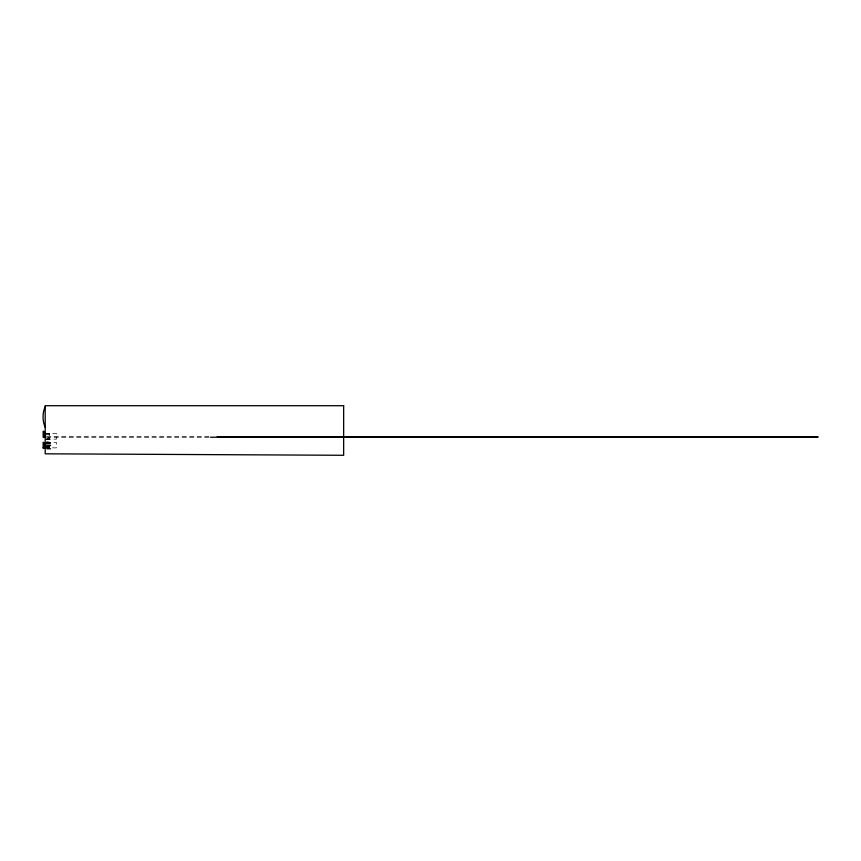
<?xml version="1.0" encoding="UTF-8"?>
<svg xmlns="http://www.w3.org/2000/svg" width="861" height="861" viewBox="0 0 861 861"><rect width="100%" height="100%" fill="white"/><g stroke="black" fill="none" stroke-linecap="round" stroke-linejoin="round"><path stroke-width="0.65" stroke-dasharray="4.3 3.23" d="M47.226 438.981L49.249 437.442M45.192 433.395L56.395 433.384L56.395 439.142L45.192 439.142M45.192 433.89L49.475 433.879M45.192 434.773L49.475 434.751M46.537 436.731L210.493 436.731M46.537 437.227L210.493 437.227M45.192 438.981L49.249 438.981L49.249 433.395M46.257 439.368L49.475 439.368L49.475 433.384M45.192 441.951L49.249 441.951L49.249 447.537M46.44 442.382L56.395 442.382L56.395 447.881L46.322 447.828M46.322 442.5L50.842 442.5L50.842 445.654L46.322 445.654M46.322 443.135L50.842 443.135M46.074 443.792L50.842 443.792M46.074 444.072L50.842 444.072M46.322 445.912L50.842 445.912L50.842 449.087L46.322 449.087M45.192 446.159L49.249 446.159M45.192 447.042L49.249 447.042M45.192 447.537L50.842 447.591M46.322 448.452L50.842 448.452M47.226 441.951L49.249 443.49"/><path stroke-width="1.29" d="M45.461 432.717L44.481 432.717L44.481 435.774L45.461 435.774M44.481 433.331L45.461 433.331M44.481 433.632L45.461 433.632M44.481 434.859L45.461 434.859M44.481 435.16L45.461 435.16M217.209 436.721L817.95 436.731M45.192 437.227L43.158 437.227L43.158 431.146M210.493 437.227L817.95 437.227M45.461 443.813L44.481 443.813L44.481 446.859L45.461 446.859M44.481 444.427L45.461 444.427M44.481 444.717L45.461 444.717M44.481 445.955L45.461 445.955M44.481 446.246L45.461 446.246M43.158 447.785L45.461 447.785M44.202 431.501L44.202 436.871M44.202 442.586L44.202 447.957M43.158 442.231L43.158 448.312M45.192 427.293A26.078 26.078 0 0 1 45.192 406.596M343.657 405.714L45.192 405.714L45.192 453.812L343.657 455.286L343.657 405.714"/></g></svg>
